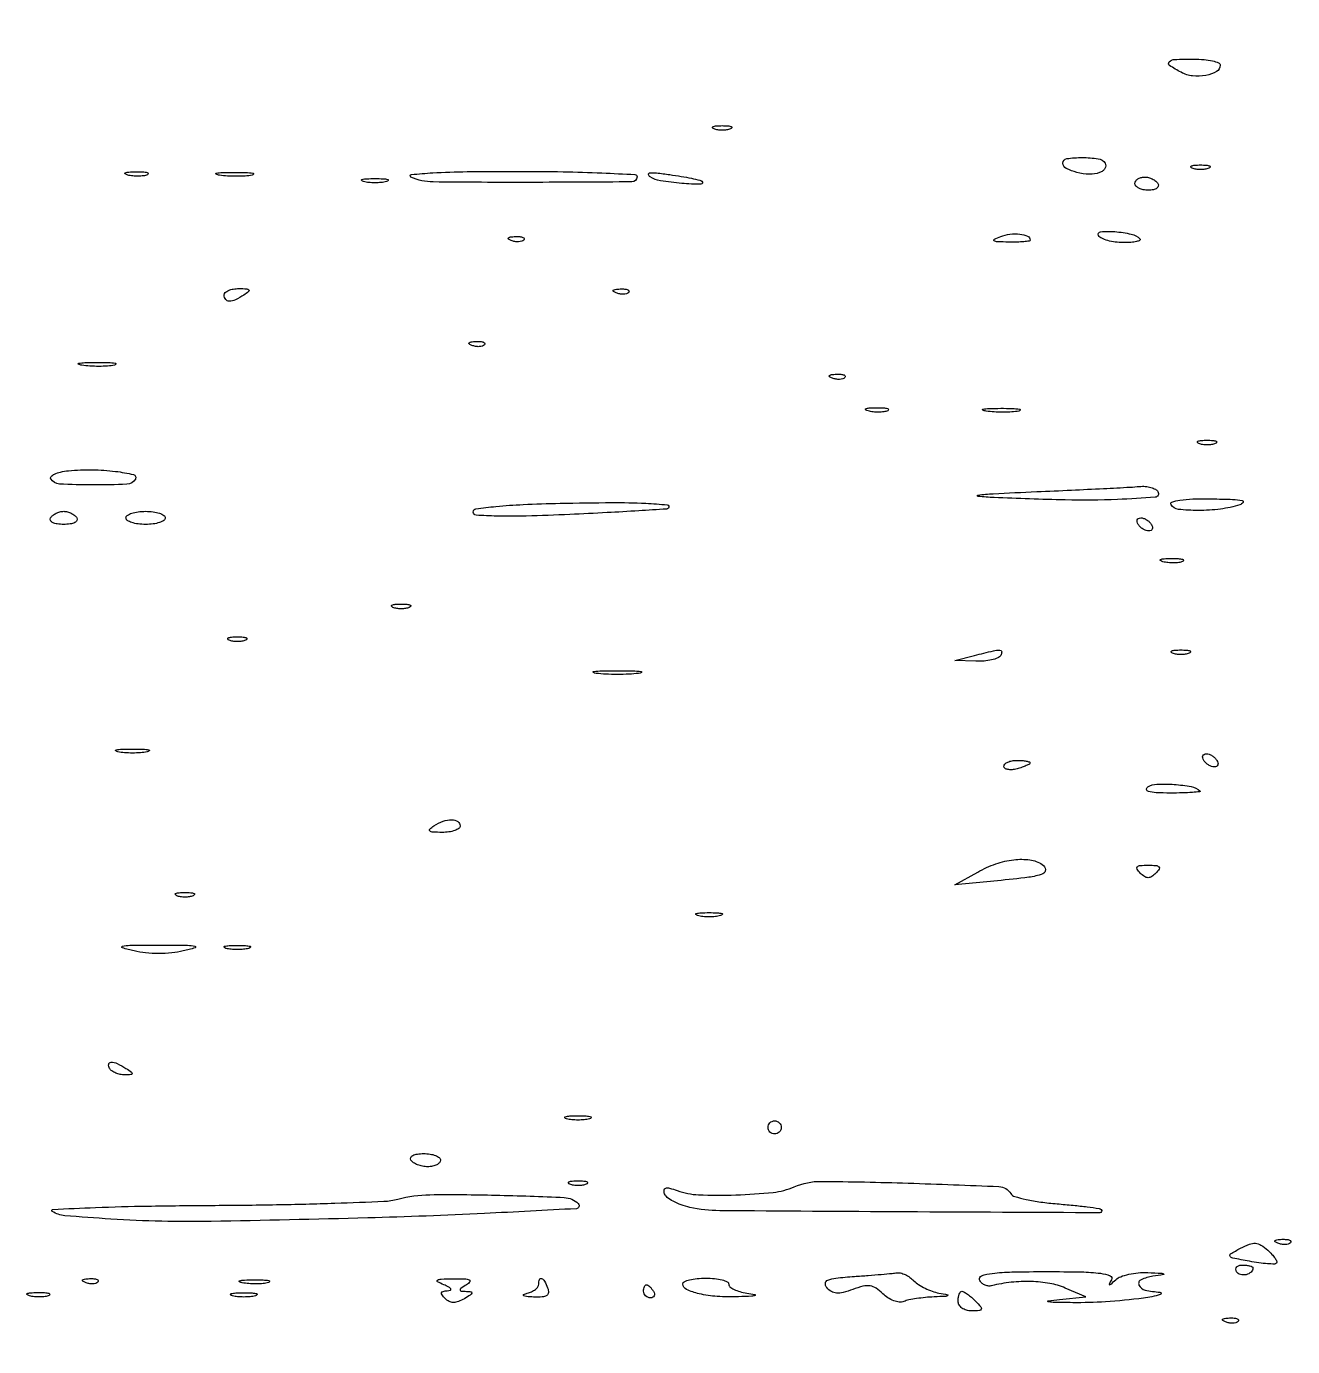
# Model space of a CAD drawing. Extents: x 0 to 1897, y 0 to 3427.
# Drawn here: x 689.8 to 883.1, y 1359.6 to 1561 of the extents above; entities that cross this region are included whole.
import ezdxf

# ---------------------------------------------------------------- set-up
doc = ezdxf.new("R2010")
doc.units = 0
doc.header["$MEASUREMENT"] = 0

msp = doc.modelspace()

# ---------------------------------------------------------------- linework, layer by layer
msp.add_lwpolyline([(729.820306, 1724.049897, 0.000003), (761.496135, 1724.260695, 0.197708)], format="xyb")
for points in [[(872, 1555.067388, -0.267234), (871.442447, 1554.098692, -0.086676), (869.832136, 1553.50476, -0.072639), (867.802641, 1553.432869, -0.095736), (866.037773, 1553.979785, -0.024058), (864.281439, 1555.0314, -0.468956), (864.222568, 1555.583801, -0.19281), (865.0301, 1555.943466, -0.009517), (868, 1556, -0.021988), (869.533051, 1555.93255, -0.035296), (870.825, 1555.726045, -0.03968), (871.756946, 1555.429182, -0.304713)], [(797.25, 1545.337719, -0.057986), (796.679992, 1545.181385, -0.037979), (796, 1545.12966, -0.037979), (795.320008, 1545.181385, -0.057986), (794.75, 1545.337719, -0.174857), (794.540618, 1545.525001, -0.447206), (794.601562, 1545.693942, -0.078554), (795.10856, 1545.810911, -0.017491), (796, 1545.842105, -0.017491), (796.89144, 1545.810911, -0.078554), (797.398438, 1545.693942, -0.447206), (797.459382, 1545.525001, -0.174857)], [(854.435239, 1540.104785, -0.149857), (854.535529, 1539.721741, -0.123509), (854.415384, 1539.314975, -0.099345), (854.083731, 1538.945135, -0.068942), (853.590708, 1538.673182, -0.10199), (852.052711, 1538.420038, -0.053181), (850.122403, 1538.704687, -0.054759), (848.48505, 1539.32488, -0.281962), (848, 1540.116631, -0.371665), (848.596772, 1540.808568, -0.037333), (850.948816, 1540.980079, -0.037174), (853.392642, 1540.793607, -0.220144)], [(870.25, 1539.337719, -0.057986), (869.679992, 1539.181385, -0.037979), (869, 1539.12966, -0.037979), (868.320008, 1539.181385, -0.057986), (867.75, 1539.337719, -0.174857), (867.540618, 1539.525001, -0.447206), (867.601562, 1539.693942, -0.078554), (868.10856, 1539.810911, -0.017491), (869, 1539.842105, -0.017491), (869.89144, 1539.810911, -0.078554), (870.398438, 1539.693942, -0.447206), (870.459382, 1539.525001, -0.174857)], [(708.269032, 1538.344063, -0.06278), (707.671085, 1538.185595, -0.030339), (706.880008, 1538.127736, -0.029507), (706.036634, 1538.167106, -0.037336), (705.269032, 1538.307009, -0.087174), (704.883358, 1538.48334, -0.597527), (704.900903, 1538.643467, -0.080377), (705.431793, 1538.764444, -0.012823), (706.5, 1538.805051, -0.014395), (707.580113, 1538.787295, -0.052471), (708.257153, 1538.684921, -0.333666), (708.386009, 1538.52287, -0.31318)], [(724.26375, 1538.296069, -0.031163), (723.209518, 1538.160023, -0.015827), (721.872547, 1538.114038, -0.015659), (720.485188, 1538.153707, -0.022548), (719.26375, 1538.282419, -0.075924), (718.761725, 1538.438612, -0.720633), (718.780601, 1538.581582, -0.040183), (719.711719, 1538.684722, -0.006817), (721.5, 1538.713986, -0.00738), (723.29708, 1538.692368, -0.030832), (724.374351, 1538.596853, -0.49082), (724.455688, 1538.450815, -0.248898)], [(744.75, 1537.310674, -0.039571), (743.952734, 1537.168469, -0.024357), (743, 1537.122029, -0.024357), (742.047266, 1537.168469, -0.039571), (741.25, 1537.310674, -0.161593), (740.99086, 1537.478988, -0.542911), (741.042188, 1537.633659, -0.052887), (741.748017, 1537.740287, -0.011065), (743, 1537.767997, -0.011065), (744.251983, 1537.740287, -0.052887), (744.957812, 1537.633659, -0.542911), (745.00914, 1537.478988, -0.161593)], [(783, 1538.056801, -0.412091), (782.209487, 1537.260534, -0.001302), (766.678481, 1537.188342, -0.002977), (751.882781, 1537.246192, -0.103126), (748.5, 1537.986284, -0.764011), (748.560598, 1538.374274, -0.01414), (751.815105, 1538.644264, -0.01027), (757.080645, 1538.823107, -0.003476), (764.75, 1538.872652, -0.004144), (771.747849, 1538.811218, -0.006902), (777.639063, 1538.629297, -0.001906), (782.689254, 1538.384239, -0.398977)], [(792.916667, 1537.360841, -0.695539), (792.746142, 1536.905562, -0.020311), (789.840433, 1537.032468, -0.017253), (786.559458, 1537.423975, -0.108983), (785, 1538.029506, -0.197079), (784.753608, 1538.394224, -0.440916), (784.927706, 1538.635236, -0.056369), (785.951847, 1538.637337, -0.008404), (788, 1538.375035, -0.00608), (789.754348, 1538.0985, -0.00873), (791.300521, 1537.807608, -0.005255), (792.586346, 1537.528252, -0.122933)], [(862.5, 1537, -0.202618), (862.558599, 1536.621877, -0.181468), (862.33165, 1536.29375, -0.104212), (861.804599, 1536.071541, -0.047867), (861.059017, 1536, -0.0466), (860.270941, 1536.073608, -0.066561), (859.604836, 1536.29375, -0.086673), (859.155423, 1536.618015, -0.195654), (859, 1537, -0.142666), (859.111069, 1537.38134, -0.09965), (859.423289, 1537.70625, -0.08433), (859.890182, 1537.925146, -0.067639), (860.440983, 1538, -0.061875), (861.038022, 1537.925833, -0.051278), (861.640225, 1537.70625, -0.053305), (862.157656, 1537.382836, -0.08825)], [(765.729167, 1528.395833, -0.126455), (765.402231, 1528.202593, -0.060344), (764.916927, 1528.123424, -0.05415), (764.359369, 1528.160852, -0.051402), (763.8125, 1528.316886, -0.054073), (763.395823, 1528.538436, -0.470617), (763.37858, 1528.720685, -0.168741), (763.670344, 1528.862007, -0.018894), (764.416667, 1528.921053, -0.028489), (765.112848, 1528.910055, -0.077125), (765.592839, 1528.799335, -0.208169), (765.77538, 1528.614691, -0.296942)], [(843, 1528.393011, -0.370251), (842.868818, 1528.240144, -0.013355), (842.045313, 1528.136093, -0.018805), (840.996076, 1528.07162, -0.011348), (839.75, 1528.070285, -0.005555), (837.976512, 1528.128359, -0.140835), (837.52179, 1528.280905, -0.572137), (837.537932, 1528.504495, -0.020655), (838.5, 1528.9319, -0.065073), (839.921931, 1529.290136, -0.059074), (841.436987, 1529.288357, -0.071022), (842.616463, 1528.973338, -0.300592)], [(859.760956, 1528.572377, -0.494321), (859.731873, 1528.354649, -0.074582), (859.252325, 1528.168136, -0.03818), (858.379615, 1528.040056, -0.017351), (857.225684, 1528, -0.031981), (855.98728, 1528.079293, -0.037547), (854.835411, 1528.316318, -0.04089), (853.916937, 1528.661757, -0.14494), (853.452518, 1529.076828, -0.558102), (853.745757, 1529.662043, -0.042023), (855.919204, 1529.671177, -0.033952), (858.436573, 1529.296706, -0.143434)], [(723, 1520, -0.031558), (721.698623, 1519.270972, -0.112355), (720.772965, 1519.060308, -0.234725), (720.224247, 1519.332924, -0.163584), (720, 1520, -0.210568), (720.167975, 1520.381177, -0.082215), (720.660938, 1520.701752, -0.062416), (721.388595, 1520.917196, -0.042523), (722.25, 1520.984687, -0.011293), (723.444209, 1520.949578, -0.220444), (723.762149, 1520.781653, -0.409657), (723.728886, 1520.520491, -0.023197)], [(781.729167, 1520.395833, -0.126455), (781.402231, 1520.202593, -0.060344), (780.916927, 1520.123424, -0.05415), (780.359369, 1520.160852, -0.051402), (779.8125, 1520.316886, -0.054073), (779.395823, 1520.538436, -0.470617), (779.37858, 1520.720685, -0.168741), (779.670344, 1520.862007, -0.018894), (780.416667, 1520.921053, -0.028489), (781.112848, 1520.910055, -0.077125), (781.592839, 1520.799335, -0.208169), (781.77538, 1520.614691, -0.296942)], [(759.729167, 1512.395833, -0.126455), (759.402231, 1512.202593, -0.060344), (758.916927, 1512.123424, -0.05415), (758.359369, 1512.160852, -0.051402), (757.8125, 1512.316886, -0.054073), (757.395823, 1512.538436, -0.470617), (757.37858, 1512.720685, -0.168741), (757.670344, 1512.862007, -0.018894), (758.416667, 1512.921053, -0.028489), (759.112848, 1512.910055, -0.077125), (759.592839, 1512.799335, -0.208169), (759.77538, 1512.614691, -0.296942)], [(703.26375, 1509.296069, -0.031163), (702.209518, 1509.160023, -0.015827), (700.872547, 1509.114038, -0.015659), (699.485188, 1509.153707, -0.022548), (698.26375, 1509.282419, -0.075924), (697.761725, 1509.438612, -0.720633), (697.780601, 1509.581582, -0.040183), (698.711719, 1509.684722, -0.006817), (700.5, 1509.713986, -0.00738), (702.29708, 1509.692368, -0.030832), (703.374351, 1509.596853, -0.49082), (703.455688, 1509.450815, -0.248898)], [(814.729167, 1507.395833, -0.126455), (814.402231, 1507.202593, -0.060344), (813.916927, 1507.123424, -0.05415), (813.359369, 1507.160852, -0.051402), (812.8125, 1507.316886, -0.054073), (812.395823, 1507.538436, -0.470617), (812.37858, 1507.720685, -0.168741), (812.670344, 1507.862007, -0.018894), (813.416667, 1507.921053, -0.028489), (814.112848, 1507.910055, -0.077125), (814.592839, 1507.799335, -0.208169), (814.77538, 1507.614691, -0.296942)], [(821.269032, 1502.344063, -0.06278), (820.671085, 1502.185595, -0.030339), (819.880008, 1502.127736, -0.029507), (819.036634, 1502.167106, -0.037336), (818.269032, 1502.307009, -0.087174), (817.883358, 1502.48334, -0.597527), (817.900903, 1502.643467, -0.080377), (818.431793, 1502.764444, -0.012823), (819.5, 1502.805051, -0.014395), (820.580113, 1502.787295, -0.052471), (821.257153, 1502.684921, -0.333666), (821.386009, 1502.52287, -0.31318)], [(841.26375, 1502.296069, -0.031163), (840.209518, 1502.160023, -0.015827), (838.872547, 1502.114038, -0.015659), (837.485188, 1502.153707, -0.022548), (836.26375, 1502.282419, -0.075924), (835.761725, 1502.438612, -0.720633), (835.780601, 1502.581582, -0.040183), (836.711719, 1502.684722, -0.006817), (838.5, 1502.713986, -0.00738), (840.29708, 1502.692368, -0.030832), (841.374351, 1502.596853, -0.49082), (841.455688, 1502.450815, -0.248898)], [(871.25, 1497.337719, -0.057986), (870.679992, 1497.181385, -0.037979), (870, 1497.12966, -0.037979), (869.320008, 1497.181385, -0.057986), (868.75, 1497.337719, -0.174857), (868.540618, 1497.525001, -0.447206), (868.601562, 1497.693942, -0.078554), (869.10856, 1497.810911, -0.017491), (870, 1497.842105, -0.017491), (870.89144, 1497.810911, -0.078554), (871.398438, 1497.693942, -0.447206), (871.459382, 1497.525001, -0.174857)], [(706.435413, 1491.895496, -0.247768), (705.13382, 1491.130301, -0.0122), (699.988776, 1491.020607, -0.012232), (694.84533, 1491.162316, -0.246099), (693.540033, 1491.935226, -0.338604), (693.578008, 1492.316011, -0.096187), (694.092084, 1492.688194, -0.056128), (695.017922, 1492.997803, -0.028654), (696.231016, 1493.185226, -0.026685), (699.868433, 1493.340409, -0.028759), (703.410973, 1493.098355, -0.027987), (706.147812, 1492.595578, -0.510084)], [(862.5, 1490, -0.559632), (862.068438, 1489.143724, -0.011875), (856.348246, 1488.801307, -0.014298), (848.349415, 1488.741751, -0.005865), (837.5, 1489.098601, -0.014567), (835.051118, 1489.279514, -0.886364), (835.04775, 1489.472403, -0.022051), (837.373368, 1489.69096, -0.001503), (844, 1490, 0.000751), (849.330469, 1490.240558, 0.000997), (854.177976, 1490.476305, 0.000704), (858.242119, 1490.687821, 0.010033), (859.690983, 1490.794463, -0.044188), (860.574949, 1490.799076, -0.048169), (861.419912, 1490.645874, -0.053755), (862.106849, 1490.369082, -0.132462)], [(875, 1488, -0.045618), (872.054519, 1487.345162, -0.031908), (868.658314, 1487.128209, -0.027094), (865.620857, 1487.292922, -0.231211), (864.5, 1488, -0.47896), (864.648384, 1488.419775, -0.048353), (865.833361, 1488.711068, -0.029342), (867.827972, 1488.882515, -0.010429), (870.690983, 1488.90032, -0.005318), (873.903932, 1488.819096, -0.042542), (875.373366, 1488.640507, -0.545304), (875.485041, 1488.349444, -0.158497)], [(697.5, 1486, -0.259199), (697.517887, 1485.614279, -0.162984), (697.190983, 1485.286475, -0.081563), (696.488004, 1485.068338, -0.034543), (695.5, 1485, -0.034543), (694.511996, 1485.068338, -0.081563), (693.809017, 1485.286475, -0.162984), (693.482113, 1485.614279, -0.259199), (693.5, 1486, -0.085235), (693.838188, 1486.382774, -0.053414), (694.342439, 1486.70625, -0.051777), (694.925537, 1486.925853, -0.064269), (695.5, 1487, -0.064269), (696.074463, 1486.925853, -0.051777), (696.657561, 1486.70625, -0.053414), (697.161812, 1486.382774, -0.085235)], [(711, 1486, -0.254951), (710.790443, 1485.615738, -0.06271), (710.11875, 1485.29375, -0.048861), (709.149251, 1485.072766, -0.031626), (708, 1485, -0.031626), (706.850749, 1485.072766, -0.048861), (705.88125, 1485.29375, -0.06271), (705.209557, 1485.615738, -0.254951), (705, 1486, -0.254951), (705.209557, 1486.384262, -0.06271), (705.88125, 1486.70625, -0.048861), (706.850749, 1486.927234, -0.031626), (708, 1487, -0.031626), (709.149251, 1486.927234, -0.048861), (710.11875, 1486.70625, -0.06271), (710.790443, 1486.384262, -0.254951)], [(787.789663, 1487.468076, -0.176751), (787.515917, 1487.347526, -0.000449), (783.252276, 1487.07414, -0.002711), (778.425668, 1486.79527, -0.001676), (772.75, 1486.517284, -0.004331), (766.096952, 1486.271514, -0.013436), (761.605628, 1486.265265, -0.010564), (758.449191, 1486.412483, -0.394511), (758, 1486.89318, -0.374158), (758.418151, 1487.373742, -0.009698), (761.474975, 1487.740075, -0.014003), (765.611064, 1488.03786, -0.005703), (771.25, 1488.220975, -0.003788), (779.160483, 1488.327614, -0.012849), (784.319949, 1488.225483, -0.014972), (787.615737, 1487.976406, -0.63798)], [(861.5, 1485, -0.076764), (861.661825, 1484.617617, -0.154201), (861.642737, 1484.29375, -0.186277), (861.449529, 1484.079239, -0.117858), (861.118034, 1484, -0.085235), (860.689814, 1484.073533, -0.053414), (860.230237, 1484.29375, -0.051777), (859.810561, 1484.617474, -0.064269), (859.5, 1485, -0.076764), (859.338175, 1485.382383, -0.154201), (859.357263, 1485.70625, -0.186277), (859.550471, 1485.920761, -0.117858), (859.881966, 1486, -0.085235), (860.310186, 1485.926467, -0.053414), (860.769763, 1485.70625, -0.051777), (861.189439, 1485.382526, -0.064269)], [(866.269032, 1479.344063, -0.06278), (865.671085, 1479.185595, -0.030339), (864.880008, 1479.127736, -0.029507), (864.036634, 1479.167106, -0.037336), (863.269032, 1479.307009, -0.087174), (862.883358, 1479.48334, -0.597527), (862.900903, 1479.643467, -0.080377), (863.431793, 1479.764444, -0.012823), (864.5, 1479.805051, -0.014395), (865.580113, 1479.787295, -0.052471), (866.257153, 1479.684921, -0.333666), (866.386009, 1479.52287, -0.31318)], [(748.25, 1472.337719, -0.057986), (747.679992, 1472.181385, -0.037979), (747, 1472.12966, -0.037979), (746.320008, 1472.181385, -0.057986), (745.75, 1472.337719, -0.174857), (745.540618, 1472.525001, -0.447206), (745.601562, 1472.693942, -0.078554), (746.10856, 1472.810911, -0.017491), (747, 1472.842105, -0.017491), (747.89144, 1472.810911, -0.078554), (748.398438, 1472.693942, -0.447206), (748.459382, 1472.525001, -0.174857)], [(723.25, 1467.337719, -0.057986), (722.679992, 1467.181385, -0.037979), (722, 1467.12966, -0.037979), (721.320008, 1467.181385, -0.057986), (720.75, 1467.337719, -0.174857), (720.540618, 1467.525001, -0.447206), (720.601562, 1467.693942, -0.078554), (721.10856, 1467.810911, -0.017491), (722, 1467.842105, -0.017491), (722.89144, 1467.810911, -0.078554), (723.398438, 1467.693942, -0.447206), (723.459382, 1467.525001, -0.174857)], [(838.5, 1465, -0.159176), (838.052305, 1464.621748, -0.039608), (837.126162, 1464.328505, -0.036487), (835.957877, 1464.146523, -0.02967), (834.690983, 1464.118315), (831.5, 1464.23663), (834.5, 1465, -0.003677), (837.387996, 1465.712297, -0.058682), (838.387404, 1465.829998, -0.407588), (838.654628, 1465.568766, -0.145067)], [(867.25, 1465.337719, -0.057986), (866.679992, 1465.181385, -0.037979), (866, 1465.12966, -0.037979), (865.320008, 1465.181385, -0.057986), (864.75, 1465.337719, -0.174857), (864.540618, 1465.525001, -0.447206), (864.601562, 1465.693942, -0.078554), (865.10856, 1465.810911, -0.017491), (866, 1465.842105, -0.017491), (866.89144, 1465.810911, -0.078554), (867.398438, 1465.693942, -0.447206), (867.459382, 1465.525001, -0.174857)], [(783.25, 1462.276604, -0.019375), (781.770235, 1462.150935, -0.011494), (780, 1462.110234, -0.011494), (778.229765, 1462.150935, -0.019375), (776.75, 1462.276604, -0.108536), (776.333801, 1462.423685, -0.707215), (776.364062, 1462.56145, -0.025693), (777.670434, 1462.655793, -0.005179), (780, 1462.679926, -0.005179), (782.329566, 1462.655793, -0.025693), (783.635938, 1462.56145, -0.707215), (783.666199, 1462.423685, -0.108536)], [(708.25, 1450.294267, -0.029693), (707.225293, 1450.159351, -0.017887), (706, 1450.115502, -0.017887), (704.774707, 1450.159351, -0.029693), (703.75, 1450.294267, -0.142433), (703.439977, 1450.453014, -0.611425), (703.482813, 1450.600334, -0.039503), (704.38851, 1450.701569, -0.008087), (706, 1450.727636, -0.008087), (707.61149, 1450.701569, -0.039503), (708.517187, 1450.600334, -0.611425), (708.560023, 1450.453014, -0.142433)], [(843, 1448.616631, -0.269386), (842.897136, 1448.439563, -0.023188), (842.4125, 1448.192243, -0.025621), (841.766387, 1447.938458, -0.016817), (841, 1447.710251, -0.040966), (840.233678, 1447.575635, -0.070464), (839.5875, 1447.607123, -0.106581), (839.157535, 1447.789795, -0.24384), (839, 1448.09362, -0.206609), (839.149557, 1448.440102, -0.082769), (839.5875, 1448.733751, -0.063112), (840.234359, 1448.933456, -0.043375), (841, 1449, -0.018041), (841.766644, 1448.972329, -0.029316), (842.4125, 1448.887385, -0.029396), (842.890445, 1448.766282, -0.326917)], [(871.5, 1449, -0.076764), (871.661825, 1448.617617, -0.154201), (871.642737, 1448.29375, -0.186277), (871.449529, 1448.079239, -0.117858), (871.118034, 1448, -0.085235), (870.689814, 1448.073533, -0.053414), (870.230237, 1448.29375, -0.051777), (869.810561, 1448.617474, -0.064269), (869.5, 1449, -0.076764), (869.338175, 1449.382383, -0.154201), (869.357263, 1449.70625, -0.186277), (869.550471, 1449.920761, -0.117858), (869.881966, 1450, -0.085235), (870.310186, 1449.926467, -0.053414), (870.769763, 1449.70625, -0.051777), (871.189439, 1449.382526, -0.064269)], [(868.916667, 1444.35636, -0.654169), (868.873989, 1444.216086, -0.010302), (867.766667, 1444.109179, -0.012905), (866.274104, 1444.034735, -0.006785), (864.416667, 1444.015313, -0.010191), (862.220627, 1444.066918, -0.054961), (861.042247, 1444.249459, -0.305807), (860.769788, 1444.564053, -0.289435), (860.952905, 1444.949732, -0.133668), (862.349548, 1445.379141, -0.02673), (864.979768, 1445.324099, -0.026793), (867.589954, 1444.988307, -0.13227)], [(756, 1439, -0.242407), (755.80301, 1438.617555, -0.069028), (755.192188, 1438.298248, -0.052836), (754.303322, 1438.082357, -0.03458), (753.25, 1438.015313, -0.011096), (751.849063, 1438.054211, -0.155556), (751.383071, 1438.228862, -0.461139), (751.371881, 1438.512621, -0.043106), (752, 1439, -0.05437), (753.417104, 1439.711128, -0.089354), (754.7337, 1439.948307, -0.147327), (755.636788, 1439.676305, -0.251537)], [(844.856763, 1433.109687, -0.23389), (845.333106, 1432.326604, -0.339952), (844.916406, 1431.674221, -0.055719), (842.780472, 1431.161323, -0.006841), (838, 1430.630139), (831.5, 1429.997784), (835, 1431.956976, -0.043008), (837.778435, 1433.21227, -0.055549), (840.50351, 1433.842863, -0.0641), (842.938808, 1433.814595, -0.10669)], [(862.2, 1431.8, -0.049631), (861.547259, 1431.265408, -0.147822), (861, 1431.1, -0.147822), (860.452741, 1431.265408, -0.049631), (859.8, 1431.8, -0.051663), (859.313616, 1432.398813, -0.354955), (859.35, 1432.75, -0.180052), (859.800928, 1432.95632, -0.018208), (861, 1433, -0.018208), (862.199072, 1432.95632, -0.180052), (862.65, 1432.75, -0.354955), (862.686384, 1432.398813, -0.051663)], [(715.25, 1428.337719, -0.057986), (714.679992, 1428.181385, -0.037979), (714, 1428.12966, -0.037979), (713.320008, 1428.181385, -0.057986), (712.75, 1428.337719, -0.174857), (712.540618, 1428.525001, -0.447206), (712.601562, 1428.693942, -0.078554), (713.10856, 1428.810911, -0.017491), (714, 1428.842105, -0.017491), (714.89144, 1428.810911, -0.078554), (715.398438, 1428.693942, -0.447206), (715.459382, 1428.525001, -0.174857)], [(795.75, 1425.310674, -0.039571), (794.952734, 1425.168469, -0.024357), (794, 1425.122029, -0.024357), (793.047266, 1425.168469, -0.039571), (792.25, 1425.310674, -0.161593), (791.99086, 1425.478988, -0.542911), (792.042188, 1425.633659, -0.052887), (792.748017, 1425.740287, -0.011065), (794, 1425.767997, -0.011065), (795.251983, 1425.740287, -0.052887), (795.957812, 1425.633659, -0.542911), (796.00914, 1425.478988, -0.161593)], [(713.75, 1419.915176, -0.03407), (711.999007, 1419.626538, -0.023819), (710, 1419.531254, -0.023819), (708.000993, 1419.626538, -0.03407), (706.25, 1419.915176, -0.016931), (704.457711, 1420.402237, -0.764514), (704.465921, 1420.644634, -0.055926), (705.603141, 1420.781473, -0.002004), (710, 1420.799098, -0.002004), (714.396859, 1420.781473, -0.055926), (715.534079, 1420.644634, -0.764514), (715.542289, 1420.402237, -0.016931)], [(723.75, 1420.310674, -0.039571), (722.952734, 1420.168469, -0.024357), (722, 1420.122029, -0.024357), (721.047266, 1420.168469, -0.039571), (720.25, 1420.310674, -0.161593), (719.99086, 1420.478988, -0.542911), (720.042188, 1420.633659, -0.052887), (720.748017, 1420.740287, -0.011065), (722, 1420.767997, -0.011065), (723.251983, 1420.740287, -0.052887), (723.957812, 1420.633659, -0.542911), (724.00914, 1420.478988, -0.161593)], [(705, 1402, -0.010223), (705.842749, 1401.430616, -0.295079), (705.935744, 1401.199331, -0.343021), (705.761472, 1401.046994, -0.012098), (704.809017, 1401.015313, -0.053738), (704.116349, 1401.083635, -0.049393), (703.433213, 1401.298248, -0.052761), (702.859627, 1401.617978, -0.101161), (702.5, 1402, -0.175918), (702.366526, 1402.640978, -0.372932), (702.722292, 1402.949198, -0.110887), (703.680839, 1402.733972, -0.03301)], [(775.75, 1394.310674, -0.039571), (774.952734, 1394.168469, -0.024357), (774, 1394.122029, -0.024357), (773.047266, 1394.168469, -0.039571), (772.25, 1394.310674, -0.161593), (771.99086, 1394.478988, -0.542911), (772.042188, 1394.633659, -0.052887), (772.748017, 1394.740287, -0.011065), (774, 1394.767997, -0.011065), (775.251983, 1394.740287, -0.052887), (775.957812, 1394.633659, -0.542911), (776.00914, 1394.478988, -0.161593)], [(805, 1393, -0.099038), (804.923658, 1392.618362, -0.097945), (804.70625, 1392.29375, -0.097945), (804.381638, 1392.076342, -0.099038), (804, 1392, -0.099038), (803.618362, 1392.076342, -0.097945), (803.29375, 1392.29375, -0.097945), (803.076342, 1392.618362, -0.099038), (803, 1393, -0.099038), (803.076342, 1393.381638, -0.097945), (803.29375, 1393.70625, -0.097945), (803.618362, 1393.923658, -0.099038), (804, 1394, -0.099038), (804.381638, 1393.923658, -0.097945), (804.70625, 1393.70625, -0.097945), (804.923658, 1393.381638, -0.099038)], [(753, 1388, -0.186414), (752.852535, 1387.618213, -0.089706), (752.429836, 1387.29375, -0.069539), (751.801778, 1387.073784, -0.049547), (751.059017, 1387, -0.046881), (750.270704, 1387.074077, -0.046318), (749.50665, 1387.29375, -0.050262), (748.876024, 1387.616444, -0.111412), (748.5, 1388, -0.253782), (748.478234, 1388.384801, -0.1651), (748.794783, 1388.712684, -0.083483), (749.479336, 1388.931329, -0.035659), (750.440983, 1389, -0.037227), (751.420991, 1388.926934, -0.055981), (752.248289, 1388.70625, -0.073461), (752.813779, 1388.383082, -0.230178)], [(775.25, 1384.337719, -0.057986), (774.679992, 1384.181385, -0.037979), (774, 1384.12966, -0.037979), (773.320008, 1384.181385, -0.057986), (772.75, 1384.337719, -0.174857), (772.540618, 1384.525001, -0.447206), (772.601562, 1384.693942, -0.078554), (773.10856, 1384.810911, -0.017491), (774, 1384.842105, -0.017491), (774.89144, 1384.810911, -0.078554), (775.398438, 1384.693942, -0.447206), (775.459382, 1384.525001, -0.174857)], [(840.067431, 1382.890894, 0.185203), (840.638387, 1382.45598, 0.016887), (842.4012, 1382.004096, 0.020071), (844.61014, 1381.608907, 0.014353), (847.106272, 1381.337789, -0.004578), (849.581659, 1381.117789, -0.007), (851.723296, 1380.877359, -0.00296), (853.540187, 1380.636655, -0.162471), (853.845375, 1380.485541, -0.670952), (853.632325, 1379.971654, -0.000215), (823.957697, 1380.107512, -0.000695), (795.623308, 1380.288789, -0.052098), (791.074765, 1380.79986, -0.031718), (789.731166, 1381.185355, -0.03769), (788.525539, 1381.721104, -0.041122), (787.605829, 1382.318041, -0.148871), (787.206452, 1382.880643, -0.100424), (787.135891, 1383.458182, -0.323264), (787.372388, 1383.736734, -0.129167), (787.965661, 1383.727618, -0.018541), (789.131687, 1383.354939, 0.077404), (792.406744, 1382.718512, 0.017451), (798.097545, 1382.704084, 0.017446), (803.775269, 1383.0865, 0.077501), (807, 1383.933425, -0.1055), (811.081373, 1384.766304, -0.00565), (824.371219, 1384.497575, -0.003199), (838.225478, 1383.972028, -0.24814)], [(774.0348, 1381.365348, -0.648036), (773.741107, 1380.595966, -0.001931), (759.704796, 1379.86128, -0.005337), (741.897144, 1379.188579, -0.002261), (718, 1378.649331, -0.010569), (710.456585, 1378.672699, -0.009644), (702.686582, 1379.011088, -0.005398), (695.668196, 1379.528628, -0.120911), (693.752088, 1380.17438, -0.732646), (693.838002, 1380.497966, -0.002099), (700.358426, 1380.775098, -0.005309), (708.30634, 1380.994997, -0.002951), (718, 1381.103002, 0.002903), (727.987214, 1381.213322, 0.004088), (736.890625, 1381.436193, 0.002421), (744.381849, 1381.721335, 0.055495), (746.5, 1382.049623, -0.063189), (751.395038, 1382.731615, -0.009267), (761.432685, 1382.668257, -0.004976), (771.905698, 1382.303677, -0.187325)], [(882.729167, 1375.395833, -0.126455), (882.402231, 1375.202593, -0.060344), (881.916927, 1375.123424, -0.05415), (881.359369, 1375.160852, -0.051402), (880.8125, 1375.316886, -0.054073), (880.395823, 1375.538436, -0.470617), (880.37858, 1375.720685, -0.168741), (880.670344, 1375.862007, -0.018894), (881.416667, 1375.921053, -0.028489), (882.112848, 1375.910055, -0.077125), (882.592839, 1375.799335, -0.208169), (882.77538, 1375.614691, -0.296942)], [(880.608315, 1372.274981, -0.204764), (880.286448, 1372.14588, -0.012344), (879.222811, 1372.196095, -0.016858), (877.923312, 1372.333803, -0.01154), (876.458953, 1372.573678, -0.004031), (873.924542, 1373.070323, -0.195384), (873.502781, 1373.351178, -0.431836), (873.579199, 1373.696337, -0.011228), (875.106769, 1374.561184, -0.030994), (876.451791, 1375.179247, -0.110607), (877.382825, 1375.318488, -0.123233), (878.227488, 1375.041299, -0.042889), (879.256131, 1374.262487, -0.022783), (879.900049, 1373.626337, -0.037142), (880.377739, 1373.025439, -0.043469), (880.655015, 1372.530349, -0.311815)], [(877, 1371.559017, -0.211827), (876.716404, 1370.919648, -0.127879), (875.969093, 1370.529206, -0.122608), (875.101938, 1370.54388, -0.191362), (874.510081, 1370.983688, -0.136093), (874.397824, 1371.36964, -0.190788), (874.524436, 1371.701458, -0.140899), (874.890269, 1371.925389, -0.067432), (875.440983, 1372, -0.026751), (876.038367, 1371.968016, -0.042195), (876.542039, 1371.870461, -0.051652), (876.89701, 1371.729146, -0.279105)], [(700.729167, 1369.395833, -0.126455), (700.402231, 1369.202593, -0.060344), (699.916927, 1369.123424, -0.05415), (699.359369, 1369.160852, -0.051402), (698.8125, 1369.316886, -0.054073), (698.395823, 1369.538436, -0.470617), (698.37858, 1369.720685, -0.168741), (698.670344, 1369.862007, -0.018894), (699.416667, 1369.921053, -0.028489), (700.112848, 1369.910055, -0.077125), (700.592839, 1369.799335, -0.208169), (700.77538, 1369.614691, -0.296942)], [(726.761659, 1369.31292, -0.041951), (725.934218, 1369.169017, -0.020826), (724.869594, 1369.119272, -0.020511), (723.754739, 1369.159391, -0.028254), (722.761659, 1369.292739, -0.082665), (722.319562, 1369.45659, -0.67161), (722.339362, 1369.605813, -0.053901), (723.071102, 1369.715166, -0.008901), (724.5, 1369.747817, -0.009782), (725.938425, 1369.726931, -0.038992), (726.814362, 1369.62839, -0.417468), (726.916221, 1369.476221, -0.285845)], [(757, 1369, 0.007917), (756.118213, 1368.410146, 0.246147), (756, 1368.184568, 0.38968), (756.137887, 1368.03451, 0.013503), (757, 1367.984904, -0.038623), (757.657724, 1367.913805, -0.448406), (757.776449, 1367.717018, -0.175149), (757.550661, 1367.418142, -0.012628), (756.653625, 1366.865967, -0.04153), (755.736085, 1366.430066, -0.092968), (754.979007, 1366.296134, -0.112876), (754.319734, 1366.454056, -0.081552), (753.703625, 1366.896375, -0.035088), (753.239068, 1367.431147, -0.237316), (753.178463, 1367.765921, -0.271767), (753.410099, 1367.983084, -0.04353), (754.05, 1368.070285, 0.071975), (754.509741, 1368.159721, 0.473582), (754.579675, 1368.351083, 0.140537), (754.287406, 1368.627399, 0.018063), (753.5, 1369, -0.026018), (752.56934, 1369.458642, -0.573969), (752.56474, 1369.703695, -0.127885), (753.090971, 1369.862485, -0.005742), (755, 1369.914402, -0.010424), (756.700586, 1369.905657, -0.101051), (757.399512, 1369.743918, -0.477398), (757.476041, 1369.445656, -0.089593)], [(769.361626, 1368.5, -0.105002), (769.472123, 1367.802762, -0.240825), (769.213078, 1367.355238, -0.12872), (768.521968, 1367.128204, -0.026009), (767.218615, 1367.116001, -0.010659), (766.117145, 1367.186548, -0.112766), (765.691038, 1367.322977, -0.603137), (765.699286, 1367.490833, -0.045192), (766.25, 1367.689326, 0.046657), (766.919531, 1367.932857, 0.05682), (767.485937, 1368.284521, 0.067019), (767.872626, 1368.68505, 0.159836), (768, 1369.073324, -0.080074), (768.117009, 1369.799263, -0.43752), (768.438933, 1369.945476, -0.171813), (768.887179, 1369.537147, -0.031324)], [(797, 1369.066422, 0.228062), (797.18657, 1368.678663, 0.054426), (797.807812, 1368.28471, 0.045236), (798.696831, 1367.943991, 0.031318), (799.75, 1367.716254, -0.010344), (800.993583, 1367.501465, -0.734303), (801.00936, 1367.361589, -0.092707), (800.513399, 1367.244691, -0.00314), (798.5, 1367.163487, -0.024616), (795.225684, 1367.213232, -0.040384), (792.48389, 1367.613987, -0.049447), (790.55042, 1368.264766, -0.29496), (790, 1369.116631, -0.294626), (790.220603, 1369.458513, -0.044402), (791.028125, 1369.74051, -0.038003), (792.158687, 1369.936045, -0.023827), (793.5, 1370, -0.025202), (794.841228, 1369.932354, -0.039992), (795.971875, 1369.725762, -0.047859), (796.774123, 1369.427167, -0.287241)], [(825.266331, 1369.590811, 0.054264), (825.979386, 1369.017748, 0.028701), (826.970166, 1368.462025, 0.028194), (828.06096, 1368.004172, 0.038708), (829.08776, 1367.726994, -0.005418), (830.407559, 1367.463415, -0.637541), (830.437785, 1367.332979, -0.153879), (830.143421, 1367.222848, -0.002422), (828.331787, 1367.136182, 0.013736), (827.012259, 1367.043098, 0.012777), (825.667463, 1366.876235, 0.012876), (824.480028, 1366.666587, 0.041499), (823.710726, 1366.44249, -0.120561), (823.027594, 1366.355649, -0.060202), (822.17463, 1366.55877, -0.054548), (821.293627, 1366.99859, -0.053396), (820.521633, 1367.621224, 0.04912), (819.498154, 1368.461194, 0.112098), (818.570437, 1368.816558, 0.096123), (817.488847, 1368.7634, 0.030049), (815.931037, 1368.280071, -0.025522), (814.462597, 1367.809867, -0.081644), (813.442321, 1367.711689, -0.116944), (812.656467, 1367.954632, -0.086569), (811.961482, 1368.546412, -0.195912), (811.750718, 1369.214013, -0.283023), (812.106815, 1369.699604, -0.070541), (813.365651, 1370.015122, -0.008849), (816.173139, 1370.260093, 0.001766), (818.299135, 1370.415287, 0.002174), (820.28144, 1370.575703, 0.001797), (821.945921, 1370.723713, 0.015852), (822.678571, 1370.815018, -0.104454), (823.230926, 1370.78601, -0.045345), (823.924887, 1370.531712, -0.042229), (824.639998, 1370.116277, -0.043704)], [(855.412313, 1369.75, 0.009535), (855.058975, 1369.095303, 0.561535), (855.117076, 1369, 0.184745), (855.313322, 1369.075073, 0.004358), (856.053296, 1369.75, -0.097513), (856.814669, 1370.220752, -0.0346), (858.047218, 1370.588799, -0.032765), (859.492145, 1370.815311, -0.033055), (860.95, 1370.850168, -0.001522), (863.089961, 1370.753322, -0.145854), (863.376567, 1370.652604, -0.666369), (863.349201, 1370.536975, -0.003198), (861.733045, 1370.28211, 0.065982), (859.92428, 1369.75849, 0.415815), (859.611906, 1368.950975, 0.235544), (860.546956, 1368.180632, 0.044241), (862.809017, 1367.866387, -0.842032), (862.856363, 1367.478575, -0.043063), (860.284148, 1366.939709, -0.013067), (854.500198, 1366.392639, -0.0204), (849.5, 1366.255709, -0.001982), (846.506249, 1366.307743, -0.05505), (845.73125, 1366.410114, -0.828678), (845.738339, 1366.540075, -0.00744), (847.5, 1366.747945), (851.5, 1367.159684), (848.349816, 1368.489598, 0.056353), (845.999746, 1369.182924, 0.03576), (843.157272, 1369.476185, 0.033923), (840.107118, 1369.364796, 0.034749), (837.125, 1368.841243, -0.09009), (836.565199, 1368.80561, -0.086229), (836.019271, 1368.967428, -0.088465), (835.571176, 1369.298734, -0.101905), (835.291667, 1369.75, -0.422612), (835.585995, 1370.362041, -0.050223), (837.218622, 1370.731403, -0.025325), (840.201397, 1370.945009, -0.005213), (845.475684, 1371, -0.004894), (850.829951, 1370.947592, -0.026397), (853.732345, 1370.737214, -0.063738), (855.197814, 1370.359202, -0.454095)], [(693.269032, 1367.344063, -0.06278), (692.671085, 1367.185595, -0.030339), (691.880008, 1367.127736, -0.029507), (691.036634, 1367.167106, -0.037336), (690.269032, 1367.307009, -0.087174), (689.883358, 1367.48334, -0.597527), (689.900903, 1367.643467, -0.080377), (690.431793, 1367.764444, -0.012823), (691.5, 1367.805051, -0.014395), (692.580113, 1367.787295, -0.052471), (693.257153, 1367.684921, -0.333666), (693.386009, 1367.52287, -0.31318)], [(724.75, 1367.310674, -0.039571), (723.952734, 1367.168469, -0.024357), (723, 1367.122029, -0.024357), (722.047266, 1367.168469, -0.039571), (721.25, 1367.310674, -0.161593), (720.99086, 1367.478988, -0.542911), (721.042188, 1367.633659, -0.052887), (721.748017, 1367.740287, -0.011065), (723, 1367.767997, -0.011065), (724.251983, 1367.740287, -0.052887), (724.957812, 1367.633659, -0.542911), (725.00914, 1367.478988, -0.161593)], [(785.5, 1368, -0.082592), (785.656512, 1367.6179, -0.161196), (785.6254, 1367.29375, -0.182303), (785.413961, 1367.078288, -0.108972), (785.059017, 1367, -0.093332), (784.654762, 1367.076123, -0.09642), (784.311086, 1367.29375, -0.099167), (784.081062, 1367.618444, -0.105053), (784, 1368, -0.042167), (784.032345, 1368.382849, -0.061769), (784.129539, 1368.70625, -0.081139), (784.272352, 1368.92554, -0.210953), (784.440983, 1369, -0.151918), (784.65171, 1368.934461, -0.038439), (784.933975, 1368.70625, -0.035638), (785.231006, 1368.382774, -0.029505)], [(834.642857, 1366.5, -0.014708), (835.481543, 1365.610465, -0.279599), (835.547619, 1365.25, -0.293958), (835.259279, 1365.037548, -0.015801), (834.071429, 1365, -0.067581), (833.263218, 1365.10974, -0.089445), (832.595238, 1365.431034, -0.105152), (832.156766, 1365.916559, -0.132005), (832, 1366.5, -0.036265), (832.041722, 1367.074476, -0.0548), (832.167857, 1367.559375, -0.071771), (832.352429, 1367.891466, -0.234203), (832.571429, 1368, -0.136573), (832.879742, 1367.914185, -0.020956), (833.415625, 1367.559375, -0.0221), (834.026667, 1367.074343, -0.017569)], [(874.729167, 1363.395833, -0.126455), (874.402231, 1363.202593, -0.060344), (873.916927, 1363.123424, -0.05415), (873.359369, 1363.160852, -0.051402), (872.8125, 1363.316886, -0.054073), (872.395823, 1363.538436, -0.470617), (872.37858, 1363.720685, -0.168741), (872.670344, 1363.862007, -0.018894), (873.416667, 1363.921053, -0.028489), (874.112848, 1363.910055, -0.077125), (874.592839, 1363.799335, -0.208169), (874.77538, 1363.614691, -0.296942)]]:
    msp.add_lwpolyline(points, format="xyb", close=True)

doc.saveas('drawing.dxf')
